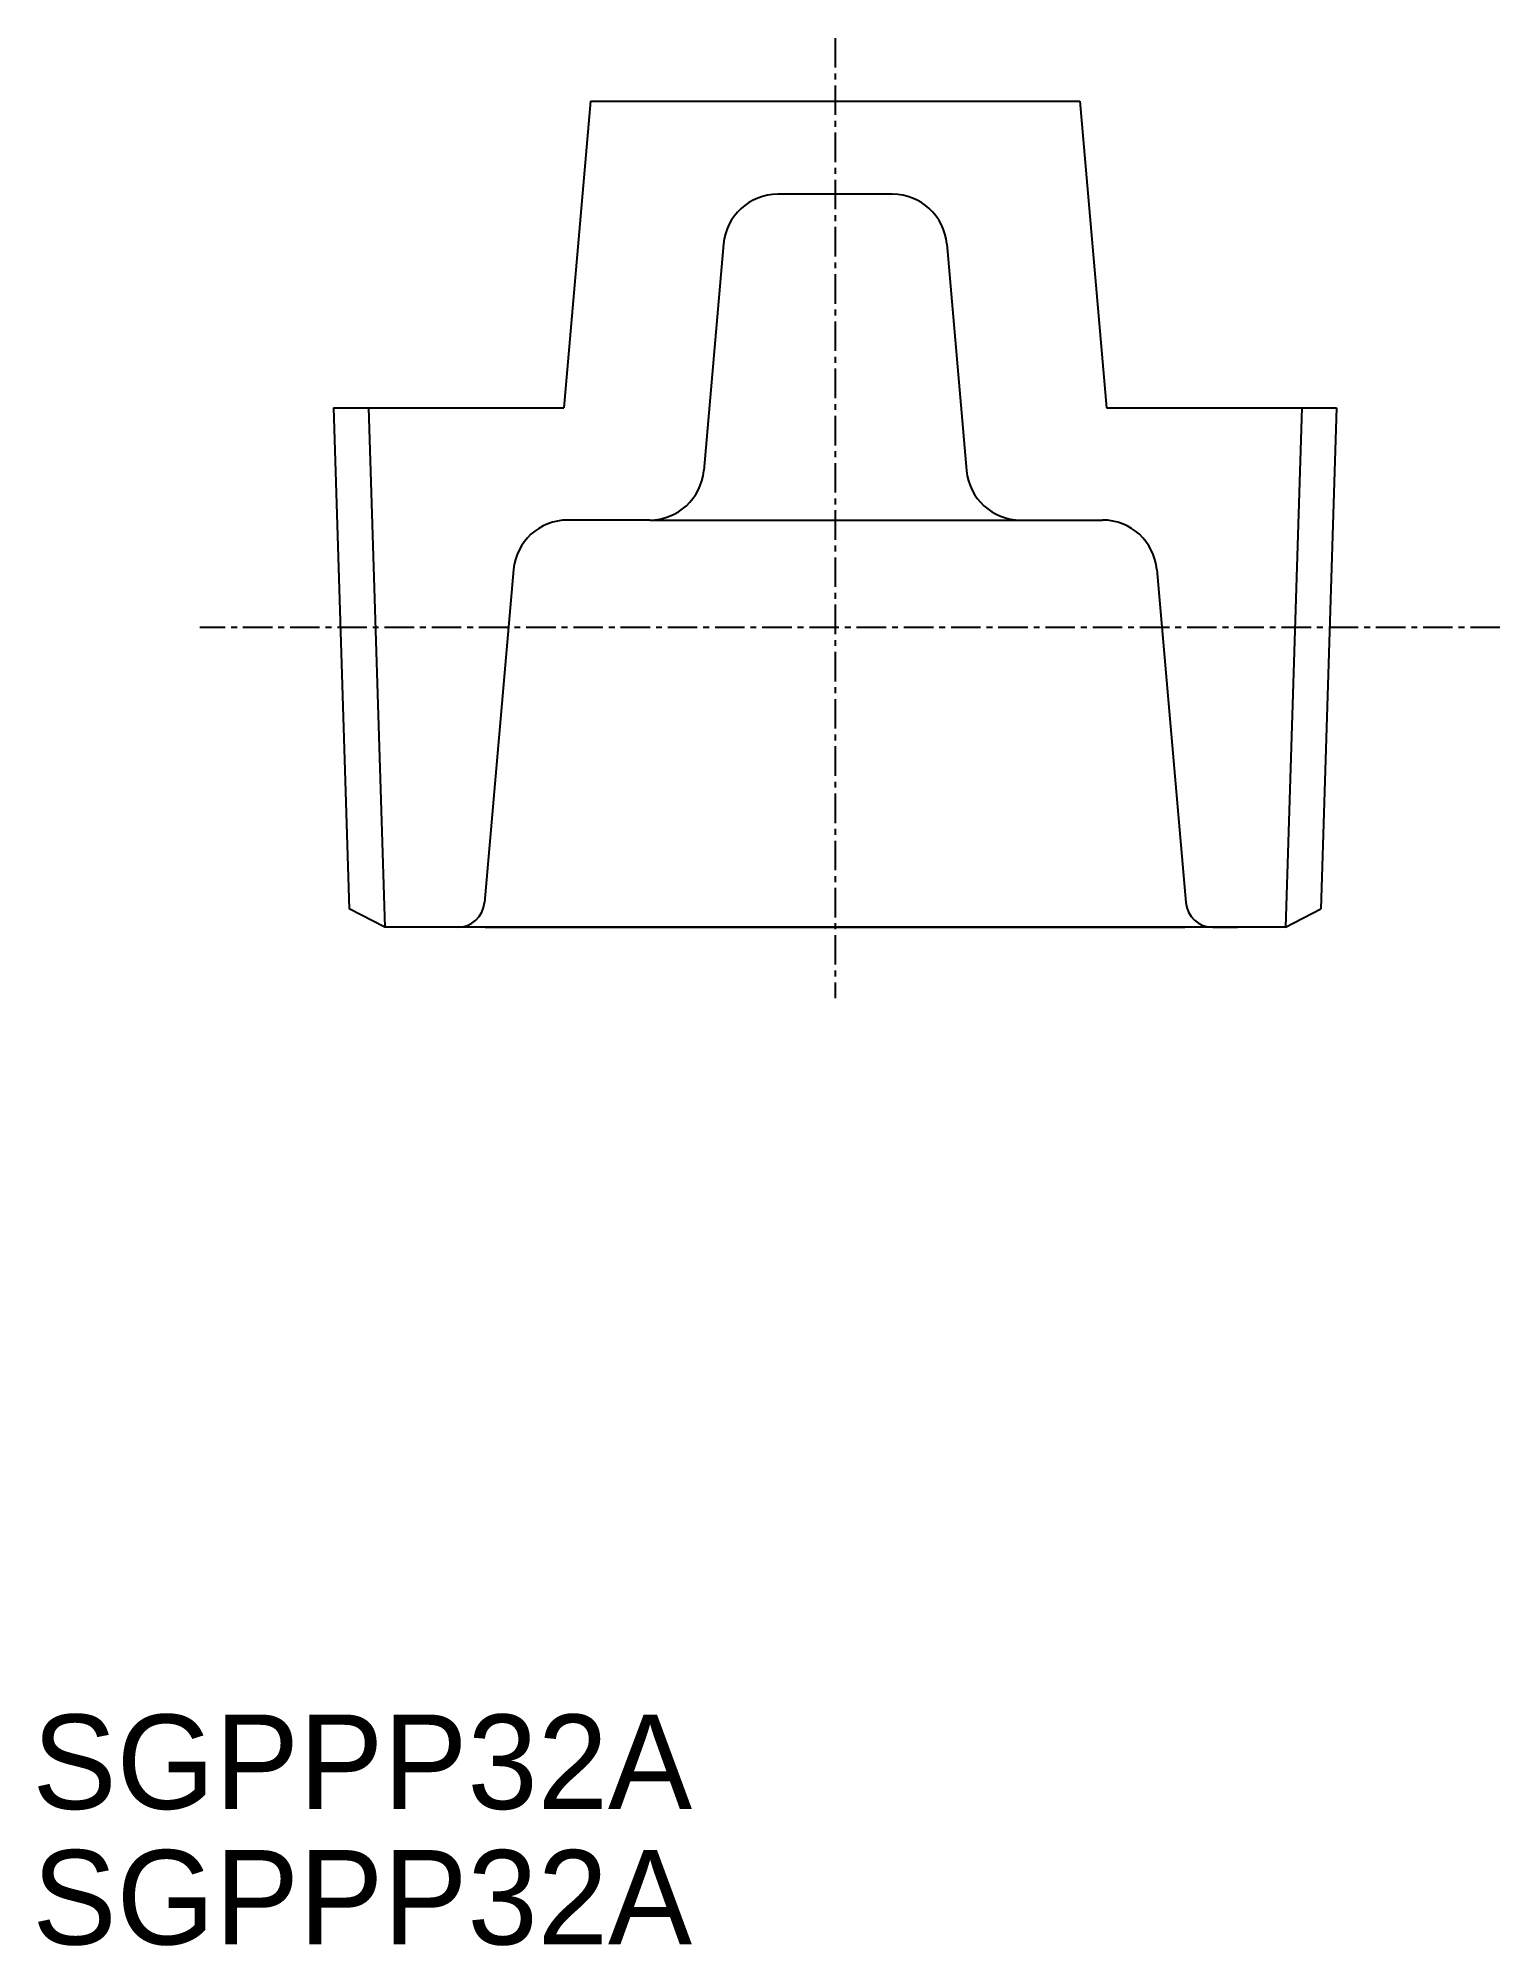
# Model space of a CAD drawing. Extents: x 89.2 to 151.1, y 73.4 to 154.2.
import ezdxf

# ---------------------------------------------------------------- set-up
doc = ezdxf.new("R2010")
doc.units = 0
doc.linetypes.add('CENTER', pattern=[2, 1.25, -0.25, 0.25, -0.25])
doc.layers.get('0').update_dxf_attribs({"linetype": 'CONTINUOUS'})
doc.layers.add('CENTER', color=1, linetype='CENTER')

msp = doc.modelspace()

# ---------------------------------------------------------------- linework, layer by layer
at = {"color": 7, "linetype": 'CONTINUOUS'}
for p, q in [((112.626, 151.504), (111.489, 138.504)), ((112.626, 151.504), (133.352, 151.504)), ((133.352, 151.504), (134.489, 138.504)), ((125.424, 147.554), (120.554, 147.554)), ((118.262, 145.454), (117.423, 135.853)), ((127.715, 145.454), (128.555, 135.853)), ((101.743, 138.504), (111.489, 138.504)), ((101.743, 138.504), (102.406, 117.286)), ((134.489, 138.504), (144.234, 138.504)), ((144.234, 138.504), (143.571, 117.286)), ((115.131, 133.754), (111.656, 133.754)), ((115.131, 133.754), (130.846, 133.754)), ((130.846, 133.754), (134.322, 133.754)), ((109.364, 131.654), (108.131, 117.554)), ((136.613, 131.654), (137.847, 117.554)), ((103.91, 116.504), (102.406, 117.286)), ((142.068, 116.504), (143.571, 117.286)), ((142.068, 116.504), (103.91, 116.504)), ((106.985, 116.504), (105.945, 116.504)), ((108.168, 116.504), (137.81, 116.504)), ((138.993, 116.504), (140.033, 116.504))]:
    msp.add_line(p, q, dxfattribs=at)
at = {"color": 3, "linetype": 'CONTINUOUS'}
for p, q in [((103.222, 138.504), (103.91, 116.504)), ((142.755, 138.504), (142.068, 116.504))]:
    msp.add_line(p, q, dxfattribs=at)
at = {"color": 7, "linetype": 'CONTINUOUS'}
for centre, radius, start, end in [((120.554, 145.254), 2.3, 90, 175), ((125.424, 145.254), 2.3, 5, 90), ((115.131, 136.054), 2.3, 270, 355), ((130.846, 136.054), 2.3, 185, 270), ((111.656, 131.454), 2.3, 90, 175), ((134.322, 131.454), 2.3, 5, 90), ((106.985, 117.654), 1.15, 270, 355), ((138.993, 117.654), 1.15, 185, 270)]:
    msp.add_arc(centre, radius, start, end, dxfattribs=at)
at = {"layer": 'CENTER', "color": 1, "linetype": 'CENTER'}
for p, q in [((122.989, 154.17), (122.989, 113.504)), ((151.149, 129.204), (96.076, 129.204))]:
    msp.add_line(p, q, dxfattribs=at)

# ---------------------------------------------------------------- texts
at = {"color": 7, "linetype": 'CONTINUOUS'}
for p in [(88.981, 79.149), (88.981, 73.408)]:
    msp.add_text('SGPPP32A', height=4, dxfattribs=at).set_placement(p)

doc.saveas('drawing.dxf')
